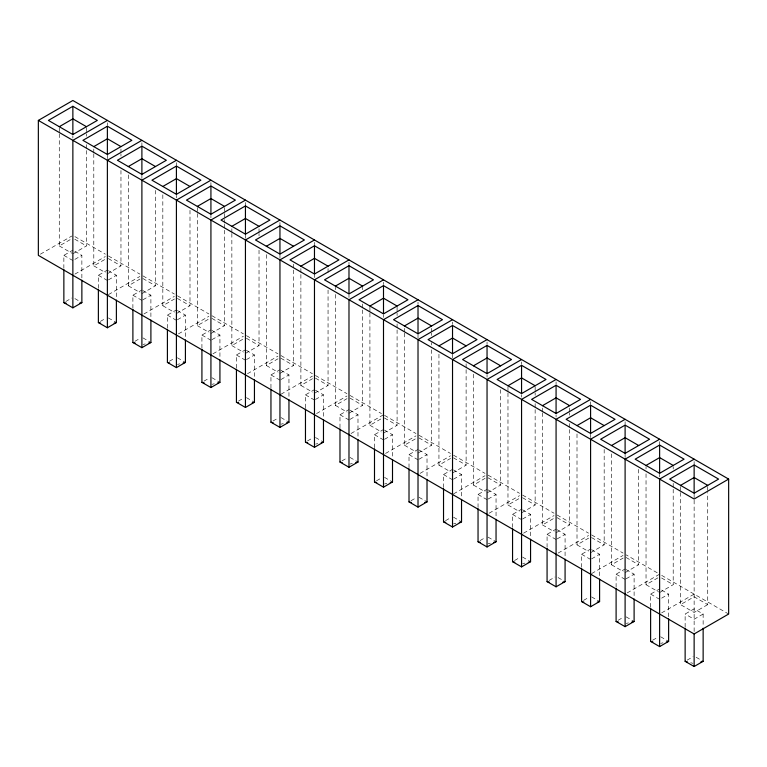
<?xml version="1.0" encoding="UTF-8"?>
<svg xmlns="http://www.w3.org/2000/svg" width="767" height="767" viewBox="0 0 767 767"><rect width="100%" height="100%" fill="white"/><g stroke="black" fill="none" stroke-linecap="round" stroke-linejoin="round"><path stroke-width="0.58" stroke-dasharray="3.83 2.88" d="M40.383 254.184L71.849 236.015M59.28 133.841L59.28 245.939L71.897 238.652M63.862 268.354L63.862 255.353L72.865 250.157M72.865 253.781L86.45 245.939L86.45 150.543M74.869 259.399L81.868 255.353L81.868 278.987M74.898 274.107L105.347 256.523M93.795 153.774L93.795 265.861L105.443 259.141M98.377 288.277L98.377 275.276L107.38 270.08M107.38 273.714L120.965 265.861L120.965 170.466M65.857 301.469L71.868 298.008M108.377 279.907L116.383 275.276L116.383 298.919M108.396 294.624L139.862 276.456M128.31 174.886L128.31 285.794L139.958 279.063M132.892 308.209L132.892 295.209L141.895 290.003M141.895 293.636L155.48 285.794L155.48 190.389M100.372 321.402L105.376 318.506M142.892 299.83L150.898 295.209L150.898 318.842M143.928 313.962L174.377 296.378M162.825 194.818L162.825 305.717L174.473 298.996M167.407 328.132L167.407 315.132L176.41 309.935M176.41 313.569L189.995 305.717L189.995 210.321M134.887 341.325L139.891 338.439M177.407 319.753L185.413 315.132L185.413 338.774M178.443 333.885L208.892 316.311M197.34 213.552L197.34 325.649L208.988 318.919M201.922 348.065L201.922 335.064L210.925 329.858M210.925 333.492L224.51 325.649L224.51 230.244M169.402 361.257L174.406 358.362M211.922 339.685L219.928 335.064L219.928 358.697M212.958 353.817L243.407 336.234M231.855 233.475L231.855 345.572L243.503 338.851M236.437 367.987L236.437 354.987L245.44 349.79M245.44 353.414L259.025 345.572L259.025 250.176M203.917 381.18L208.921 378.294M246.437 359.608L254.443 354.987L254.443 378.63M247.473 373.74L277.922 356.156M266.37 254.596L266.37 365.504L278.018 358.774M270.952 387.92L270.952 374.919L279.955 369.713M279.955 373.347L293.54 365.504L293.54 268.91M238.432 401.112L243.436 398.217M280.952 379.54L288.958 374.919L288.958 398.552M280.971 394.257L312.437 376.089M300.885 274.528L300.885 385.427L312.533 378.706M305.467 407.843L305.467 394.842L314.47 389.646M314.47 393.27L328.055 385.427L328.055 290.031M272.947 421.035L277.951 418.149M315.467 399.463L323.473 394.842L323.473 418.475M316.503 413.595L346.952 396.012M335.4 294.451L335.4 405.36L347.048 398.629M339.982 427.765L339.982 414.765L348.985 409.568M348.985 413.202L362.57 405.36L362.57 309.954M307.462 440.958L312.466 438.072M349.982 419.396L357.988 414.765L357.988 438.408M351.018 433.528L383.5 414.765M369.915 313.185L369.915 425.282L381.563 418.561M374.497 447.698L374.497 434.697L383.5 429.501M383.5 433.125L397.085 425.282L397.085 329.877M341.977 460.89L346.981 458.004M384.497 439.318L392.503 434.697L392.503 458.33M385.533 453.45L415.982 435.867M404.43 333.118L404.43 445.205L416.078 438.484M409.012 467.621L409.012 454.62L418.015 449.424M418.015 453.057L431.6 445.205L431.6 349.81M376.492 480.813L381.496 477.927M419.012 459.241L427.018 454.62L427.018 478.263M420.048 473.383L450.497 455.799M438.945 354.229L438.945 465.138L450.593 458.407M443.527 487.553L443.527 474.552L452.53 469.346M452.53 472.98L466.115 465.138L466.115 368.543M411.007 500.746L416.011 497.85M453.527 479.174L461.533 474.552L461.533 497.006M453.546 493.89L485.012 475.722M473.46 374.162L473.46 485.06L485.108 478.34M478.042 507.476L478.042 494.475L487.045 489.279M487.045 492.913L500.63 485.06L500.63 389.665M445.522 520.668L450.526 517.783M488.042 499.096L496.048 494.475L496.048 518.118M489.078 513.228L519.527 495.655M507.975 392.896L507.975 504.993L519.623 498.262M512.557 527.408L512.557 514.408L521.56 509.202M521.56 512.835L535.145 504.993L535.145 409.588M480.037 540.601L485.041 537.705M522.557 519.029L530.563 514.408L530.563 538.041M523.593 533.161L554.042 515.577M542.49 412.819L542.49 524.916L554.138 518.195M547.072 547.331L547.072 534.331L556.075 529.134M556.075 532.758L569.66 524.916L569.66 429.52M514.552 560.524L519.556 557.638M557.072 538.952L565.078 534.331L565.078 557.973M558.108 553.084L588.557 535.5M577.005 433.94L577.005 544.848L588.653 538.118M581.587 567.264L581.587 554.263L590.59 549.057M590.59 552.691L604.175 544.848L604.175 449.443M549.067 580.446L555.078 576.985M591.587 558.884L599.593 554.263L599.593 577.896M591.606 573.601L623.072 555.433M611.52 453.872L611.52 564.771L623.168 558.05M616.102 587.186L616.102 574.186L625.105 568.989M625.105 572.613L638.69 564.771L638.69 469.375M583.582 600.379L588.586 597.493M626.102 578.807L634.108 574.186L634.108 597.819M627.138 592.939L659.62 574.186L626.121 554.848M646.035 473.795L646.035 584.694L658.652 577.417M650.617 607.109L650.617 594.109L659.62 588.912M659.62 592.546L673.205 584.694L673.205 489.298M618.097 620.302L623.101 617.416M661.624 598.155L668.623 594.109L668.623 617.751M661.653 612.871L694.135 594.109M680.55 492.529L680.55 604.626L694.135 596.784L707.72 604.626L707.72 492.529M685.132 627.042L685.132 614.041L694.135 608.845L703.138 614.041L703.138 627.042M707.72 604.626L694.135 612.469L680.55 604.626M652.612 640.234L657.616 637.339M703.138 614.041L694.135 619.237L685.132 614.041M687.127 660.157L693.138 656.696M142.978 344.479L145.241 343.913M177.493 364.402L179.756 363.836M212.008 384.334L214.271 383.759M281.038 424.189L283.301 423.614M315.553 444.112L317.816 443.547M350.068 464.045L352.331 463.469M384.583 483.967L386.846 483.402M453.613 523.823L455.876 523.247M488.128 543.745L490.391 543.18M522.643 563.678L524.906 563.103M626.188 623.456L628.451 622.89M660.703 643.388L662.966 642.813M690.731 662.746L692.965 663.311M74.898 236.6L105.347 254.184M108.396 255.938L139.862 274.107M142.911 275.871L174.377 294.039M177.426 295.794L208.892 313.962M211.941 315.716L243.407 333.885M246.456 335.649L277.922 353.817M280.971 355.572L312.437 373.74M315.486 375.504L346.952 393.672M350.001 395.427L381.467 413.595M384.516 415.359L415.982 433.528M419.031 435.282L450.497 453.45M453.546 455.205L485.012 473.383M488.061 475.137L519.527 493.306M522.576 495.06L554.042 513.228M557.091 514.993L588.557 533.161M591.606 534.915L623.072 553.084M661.653 575.355L728.65 614.041M74.802 239.218L86.45 245.939M108.348 258.584L120.965 265.861M142.863 278.507L155.48 285.794M177.378 298.43L189.995 305.717M211.893 318.363L224.51 325.649M246.408 338.285L259.025 345.572M280.923 358.218L293.54 365.504M315.438 378.141L328.055 385.427M349.953 398.073L362.57 405.36M384.468 417.996L397.085 425.282M418.983 437.928L431.6 445.205M453.498 457.851L466.115 465.138M488.013 477.774L500.63 485.06M522.528 497.706L535.145 504.993M557.043 517.629L569.66 524.916M591.558 537.562L604.175 544.848M626.073 557.484L638.69 564.771M661.557 577.973L673.205 584.694M74.869 251.308L81.868 255.353M108.377 270.655L116.383 275.276M142.892 290.588L150.898 295.209M177.407 310.51L185.413 315.132M211.922 330.443L219.928 335.064M246.437 350.366L254.443 354.987M280.952 370.288L288.958 374.919M315.467 390.221L323.473 394.842M349.982 410.144L357.988 414.765M384.497 430.076L392.503 434.697M419.012 449.999L427.018 454.62M453.527 469.931L461.533 474.552M488.042 489.854L496.048 494.475M522.557 509.787L530.563 514.408M557.072 529.709L565.078 534.331M591.587 549.632L599.593 554.263M626.102 569.565L634.108 574.186M661.624 590.072L668.623 594.109M59.28 245.939L71.897 253.225M93.795 265.861L105.443 272.592M128.31 285.794L139.958 292.515M162.825 305.717L174.473 312.447M197.34 325.649L208.988 332.37M231.855 345.572L243.503 352.302M266.37 365.504L278.018 372.225M300.885 385.427L312.533 392.148M335.4 405.36L347.048 412.08M369.915 425.282L381.563 432.003M404.43 445.205L416.078 451.936M438.945 465.138L450.593 471.858M473.46 485.06L485.108 491.791M507.975 504.993L519.623 511.714M542.49 524.916L554.138 531.646M577.005 544.848L588.653 551.569M611.52 564.771L623.168 571.492M646.035 584.694L658.652 591.98M63.862 255.353L72.865 260.55M98.377 275.276L107.38 280.482M132.892 295.209L141.895 300.405M167.407 315.132L176.41 320.338M201.922 335.064L210.925 340.26M236.437 354.987L245.44 360.193M270.952 374.919L279.955 380.116M305.467 394.842L314.47 400.038M339.982 414.765L348.985 419.971M374.497 434.697L383.5 439.894M409.012 454.62L418.015 459.826M443.527 474.552L452.53 479.749M478.042 494.475L487.045 499.681M512.557 514.408L521.56 519.604M547.072 534.331L556.075 539.537M581.587 554.263L590.59 559.459M616.102 574.186L625.105 579.382M650.617 594.109L659.62 599.315M74.869 298.584L81.868 302.629M108.377 317.931L116.383 322.552M142.892 337.863L150.898 342.485M177.407 357.786L185.413 362.407M211.922 377.709L219.928 382.34M246.437 397.642L254.443 402.263M280.952 417.564L288.958 422.186M315.467 437.497L323.473 442.118M349.982 457.42L357.988 462.041M384.497 477.352L392.503 481.973M419.012 497.275L427.018 501.896M453.527 517.207L461.533 521.828M488.042 537.13L496.048 541.751M522.557 557.053L530.563 561.684M558.079 577.561L565.078 581.607M591.587 596.908L599.593 601.529M626.102 616.841L634.108 621.462M660.617 636.763L668.623 641.385M696.139 657.271L703.138 661.317M707.72 486.566L707.72 491.34M694.135 461.561L694.135 463.949M694.135 494.226L694.135 499.183M694.135 500.189L694.135 632.238M680.55 486.566L680.55 491.34M673.205 466.643L673.205 469.03M673.205 483.335L673.205 488.109M659.62 441.629L659.62 444.026M659.62 474.294L659.62 476.873M646.035 466.643L646.035 469.03M625.105 421.706L625.105 424.093M625.105 453.949L625.105 457.535M590.59 401.783L590.59 404.171M590.59 434.026L590.59 437.602M569.66 408.054L569.66 411.63M569.66 412.819L569.66 415.206M569.66 423.557L569.66 428.322M556.075 381.851L556.075 384.238M556.075 414.707L556.075 417.095M542.49 408.054L542.49 411.63M535.145 386.932L535.145 391.707M535.145 392.896L535.145 395.283M535.145 403.624L535.145 408.399M521.56 361.928L521.56 364.315M521.56 394.593L521.56 397.162M507.975 386.932L507.975 391.707M487.045 341.996L487.045 344.383M487.045 374.66L487.045 377.239M466.115 363.769L466.115 367.355M452.53 322.073L452.53 324.46M452.53 354.316L452.53 357.892M431.6 328.343L431.6 331.919M431.6 333.118L431.6 335.495M431.6 342.657L431.6 345.035M418.015 302.14L418.015 304.528M418.015 334.383L418.015 337.969M404.43 328.343L404.43 331.919M397.085 307.222L397.085 311.996M397.085 313.185L397.085 315.573M397.085 323.923L397.085 328.688M383.5 282.218L383.5 284.605M383.5 314.882L383.5 317.452M369.915 307.222L369.915 311.996M362.57 287.299L362.57 289.686M362.57 303.991L362.57 308.765M348.985 262.285L348.985 264.682M348.985 294.95L348.985 297.529M335.4 287.299L335.4 289.686M328.055 268.565L328.055 273.33M314.47 242.362L314.47 244.75M314.47 274.605L314.47 277.596M300.885 268.565L300.885 273.33M293.54 264.136L293.54 267.712M279.955 222.44L279.955 224.827M279.955 254.682L279.955 258.258M259.025 228.71L259.025 232.286M259.025 233.475L259.025 235.862M245.44 202.507L245.44 204.894M245.44 234.75L245.44 238.336M231.855 228.71L231.855 232.286M224.51 207.589L224.51 212.363M224.51 213.552L224.51 218.317M224.51 219.515L224.51 223.092M224.51 224.28L224.51 229.055M210.925 182.584L210.925 184.972M210.925 215.249L210.925 217.818M197.34 207.589L197.34 212.363M176.41 162.652L176.41 165.039M176.41 195.317L176.41 197.896M141.895 142.729L141.895 145.116M141.895 174.972L141.895 178.548M120.965 148.999L120.965 152.575M120.965 153.774L120.965 156.152M107.38 122.797L107.38 125.184M107.38 155.039L107.38 158.625M93.795 148.999L93.795 152.575M86.45 127.878L86.45 132.653M86.45 133.841L86.45 136.229M86.45 144.579L86.45 149.344M72.865 135.73L72.865 138.108M59.28 127.878L59.28 132.653"/><path stroke-width="1.15" d="M38.35 120.409L72.865 100.487L728.65 479.097L728.65 614.041L694.135 633.964L38.35 255.353L38.35 120.409L694.135 499.029L728.65 479.097M72.865 106.287L48.407 120.409L72.865 134.532L97.323 120.409L72.865 106.287L72.865 134.35M59.28 126.689L72.865 118.847L86.45 126.689M107.38 120.409L72.865 140.342L72.865 307.826L63.862 302.629L63.862 269.533M107.38 126.219L82.922 140.342L107.38 154.464L131.838 140.342L107.38 126.219L107.38 154.272M93.795 146.612L107.38 138.769L120.965 146.612M141.895 140.342L107.38 160.265L107.38 327.758L98.377 322.552L98.377 289.466M141.895 146.142L117.437 160.265L141.895 174.387L166.353 160.265L141.895 146.142L141.895 174.195M128.31 166.544L141.895 158.702L155.48 166.544M176.41 160.265L141.895 180.197L141.895 347.681L132.892 342.485L132.892 309.389M176.41 166.075L151.952 180.197L176.41 194.319L200.868 180.197L176.41 166.075L176.41 194.128M162.825 186.467L176.41 178.625L189.995 186.467M210.925 180.197L176.41 200.12L176.41 367.614L167.407 362.407L167.407 329.321M210.925 185.998L186.467 200.12L210.925 214.242L235.383 200.12L210.925 185.998L210.925 214.051M197.34 206.4L210.925 198.548L224.51 206.4M245.44 200.12L210.925 220.043L210.925 387.536L201.922 382.34L201.922 349.244M245.44 205.93L220.982 220.043L245.44 234.165L269.898 220.043L245.44 205.93L245.44 233.983M72.865 307.826L81.868 302.629L81.868 280.176M231.855 226.323L245.44 218.48L259.025 226.323M279.955 220.043L245.44 239.975L245.44 407.459L236.437 402.263L236.437 369.167M279.955 225.853L255.497 239.975L279.955 254.098L304.413 239.975L279.955 225.853L279.955 253.906M107.38 327.758L116.383 322.552L116.383 300.098M266.37 246.255L279.955 238.403L293.54 246.255M314.47 239.975L279.955 259.898L279.955 427.392L270.952 422.186L270.952 389.099M314.47 245.776L290.012 259.898L314.47 274.02L338.928 259.898L314.47 245.776L314.47 273.838M141.895 347.681L150.898 342.485L150.898 320.031M300.885 266.178L314.47 258.335L328.055 266.178M348.985 259.898L314.47 279.83L314.47 447.314L305.467 442.118L305.467 409.022M348.985 265.708L324.527 279.83L348.985 293.953L373.443 279.83L348.985 265.708L348.985 293.761M176.41 367.614L185.413 362.407L185.413 339.954M335.4 286.101L348.985 278.258L362.57 286.101M383.5 279.83L348.985 299.753L348.985 467.247L339.982 462.041L339.982 428.954M383.5 285.631L359.042 299.753L383.5 313.876L407.958 299.753L383.5 285.631L383.5 313.693M210.925 387.536L219.928 382.34L219.928 359.876M369.915 306.033L383.5 298.19L397.085 306.033M418.015 299.753L383.5 319.686L383.5 487.17L374.497 481.973L374.497 448.877M418.015 305.563L393.557 319.686L418.015 333.808L442.473 319.686L418.015 305.563L418.015 333.616M245.44 407.459L254.443 402.263L254.443 379.809M404.43 325.956L418.015 318.113L431.6 325.956M452.53 319.686L418.015 339.608L418.015 507.102L409.012 501.896L409.012 468.81M452.53 325.486L428.072 339.608L452.53 353.731L476.988 339.608L452.53 325.486L452.53 353.539M279.955 427.392L288.958 422.186L288.958 399.732M438.945 345.888L452.53 338.036L466.115 345.888M487.045 339.608L452.53 359.541L452.53 527.025L443.527 521.828L443.527 488.732M487.045 345.418L462.587 359.541L487.045 373.654L511.503 359.541L487.045 345.418L487.045 373.471M314.47 447.314L323.473 442.118L323.473 419.664M473.46 365.811L487.045 357.968L500.63 365.811M521.56 359.541L487.045 379.464L487.045 546.957L478.042 541.751L478.042 508.665M521.56 365.341L497.102 379.464L521.56 393.586L546.018 379.464L521.56 365.341L521.56 393.394M348.985 467.247L357.988 462.041L357.988 439.587M507.975 385.743L521.56 377.891L535.145 385.743M556.075 379.464L521.56 399.386L521.56 566.88L512.557 561.684L512.557 528.588M556.075 385.274L531.617 399.386L556.075 413.509L580.533 399.386L556.075 385.274L556.075 413.327M383.5 487.17L392.503 481.973L392.503 459.519M542.49 405.666L556.075 397.824L569.66 405.666M590.59 399.386L556.075 419.319L556.075 586.803L547.072 581.607L547.072 548.51M590.59 405.197L566.132 419.319L590.59 433.441L615.048 419.319L590.59 405.197L590.59 433.25M418.015 507.102L427.018 501.896L427.018 479.442M577.005 425.599L590.59 417.747L604.175 425.599M625.105 419.319L590.59 439.242L590.59 606.735L581.587 601.529L581.587 568.443M625.105 425.119L600.647 439.242L625.105 453.364L649.563 439.242L625.105 425.119L625.105 453.182M452.53 527.025L461.533 521.828L461.533 499.375M611.52 445.522L625.105 437.679L638.69 445.522M659.62 439.242L625.105 459.174L625.105 626.658L616.102 621.462L616.102 588.366M659.62 445.052L635.162 459.174L659.62 473.297L684.078 459.174L659.62 445.052L659.62 473.105M487.045 546.957L496.048 541.751L496.048 519.297M646.035 465.444L659.62 457.602L673.205 465.444M694.135 459.174L659.62 479.097L659.62 646.591L650.617 641.385L650.617 608.298M694.135 464.975L669.677 479.097L694.135 493.219L718.593 479.097L694.135 464.975L694.135 493.037M521.56 566.88L530.563 561.684L530.563 539.22M680.55 485.377L694.135 477.534L707.72 485.377M556.075 586.803L565.078 581.607L565.078 559.153M590.59 606.735L599.593 601.529L599.593 579.075M625.105 626.658L634.108 621.462L634.108 599.008M659.62 646.591L668.623 641.385L668.623 618.931M685.132 628.221L685.132 661.317L694.135 666.513L703.138 661.317L703.138 628.221M79.605 303.195L81.868 302.629M114.12 323.128L116.383 322.552M148.635 343.05L150.898 342.485M183.15 362.983L185.413 362.407M217.665 382.906L219.928 382.34M252.18 402.838L254.443 402.263M286.695 422.761L288.958 422.186M321.21 442.684L323.473 442.118M355.725 462.616L357.988 462.041M390.24 482.539L392.503 481.973M424.755 502.471L427.018 501.896M459.27 522.394L461.533 521.828M493.785 542.327L496.048 541.751M528.3 562.249L530.563 561.684M562.815 582.182L565.078 581.607M597.33 602.105L599.593 601.529M631.845 622.027L634.108 621.462M666.36 641.96L668.623 641.385M700.875 661.883L703.138 661.317M63.862 302.629L66.096 303.195M98.377 322.552L100.611 323.128M132.892 342.485L135.126 343.05M167.407 362.407L169.641 362.983M201.922 382.34L204.156 382.906M236.437 402.263L238.671 402.838M270.952 422.186L273.186 422.761M305.467 442.118L307.701 442.684M339.982 462.041L342.216 462.616M374.497 481.973L376.731 482.539M409.012 501.896L411.246 502.471M443.527 521.828L445.761 522.394M478.042 541.751L480.276 542.327M512.557 561.684L514.791 562.249M547.072 581.607L549.306 582.182M581.587 601.529L583.821 602.105M616.102 621.462L618.336 622.027M650.617 641.385L652.851 641.96M685.132 661.317L687.366 661.883M694.135 633.427L694.135 666.513"/></g></svg>
